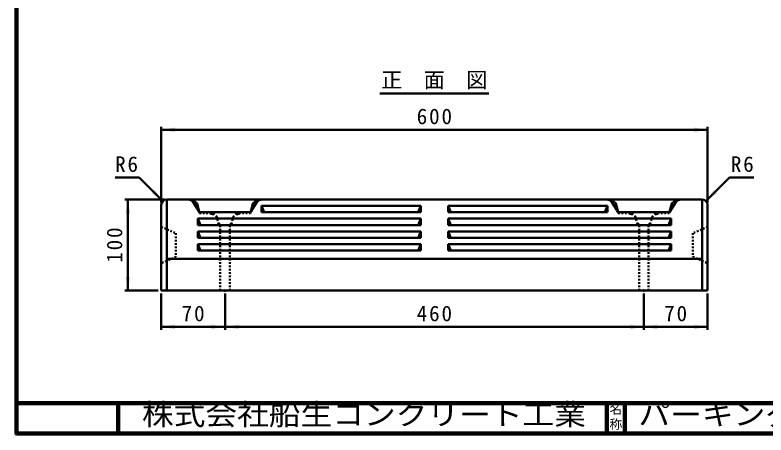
# Model space of a CAD drawing. Units: millimetres, scale not verified, with parts at other scales. Extents: x 100 to 4105, y 100 to 2870.
# Drawn here: x 100 to 2575, y 100 to 1485 of the extents above; entities that cross this region are included whole.
import ezdxf
from ezdxf.enums import TextEntityAlignment as Align

# ---------------------------------------------------------------- set-up
doc = ezdxf.new("R2010")
doc.units = ezdxf.units.MM
doc.header["$LTSCALE"] = 5
doc.header["$PDMODE"] = 32
doc.header["$PDSIZE"] = 2.5
doc.linetypes.add('USER1', pattern=[2.2, 1, -1.2])
doc.layers.add('V-nasSTD', color=7, linetype='Continuous', lineweight=50)
doc.styles.add('ＭＳ ゴシック', font='')
doc.styles.get('ＭＳ ゴシック').set_extended_font_data('MS Gothic')

msp = doc.modelspace()

# ---------------------------------------------------------------- hatches: boundary and pattern name
at = {"layer": 'V-nasSTD'}
for points in [[(627.086, 1113.971), (582.086, 1106.471), (627.086, 1098.971)], [(2337.086, 1098.971), (2382.086, 1106.471), (2337.086, 1113.971)], [(550.235, 897.715), (587.359, 871.199), (560.842, 908.322)], [(2413.937, 897.715), (2376.814, 871.199), (2403.331, 908.322)], [(464.586, 831.471), (472.086, 876.471), (479.586, 831.471)], [(464.586, 621.471), (472.086, 576.471), (479.586, 621.471)], [(627.086, 463.971), (582.086, 456.471), (627.086, 448.971)], [(747.086, 448.971), (792.086, 456.471), (747.086, 463.971)], [(837.086, 463.971), (792.086, 456.471), (837.086, 448.971)], [(2127.086, 448.971), (2172.086, 456.471), (2127.086, 463.971)], [(2217.086, 463.971), (2172.086, 456.471), (2217.086, 448.971)], [(2337.086, 448.971), (2382.086, 456.471), (2337.086, 463.971)]]:
    msp.add_hatch(color=256, dxfattribs=at).paths.add_polyline_path(points)

# ---------------------------------------------------------------- linework, layer by layer
at = {"layer": 'V-nasSTD', "lineweight": 100}
for p, q in [((105, 2865), (105, 105)), ((105, 205), (4100, 205)), ((440, 205), (440, 105)), ((2050, 205), (2050, 105)), ((2110, 205), (2110, 105)), ((105, 105), (4100, 105))]:
    msp.add_line(p, q, dxfattribs=at)
at = {"layer": 'V-nasSTD'}
for p, q in [((1302.586, 1226.471), (1661.586, 1226.471)), ((582.086, 866.471), (582.086, 1116.471)), ((2382.086, 866.471), (2382.086, 1116.471)), ((2382.086, 1106.471), (582.086, 1106.471)), ((429.577, 948.98), (509.577, 948.98)), ((587.359, 871.199), (509.577, 948.98)), ((2376.814, 871.199), (2454.596, 948.98)), ((2534.596, 948.98), (2454.596, 948.98)), ((592.086, 876.471), (462.086, 876.471)), ((472.086, 876.471), (472.086, 576.471)), ((600.086, 876.471), (2364.086, 876.471)), ((600.086, 876.471), (600.086, 576.471)), ((707.686, 834.471), (687.086, 867.471)), ((691.454, 872.368), (692.416, 869.481)), ((876.486, 834.471), (897.086, 867.471)), ((892.719, 872.368), (891.756, 869.481)), ((2087.686, 834.471), (2067.086, 867.471)), ((2071.454, 872.368), (2072.416, 869.481)), ((2256.486, 834.471), (2277.086, 867.471)), ((2272.719, 872.368), (2271.756, 869.481)), ((2364.086, 876.471), (2364.086, 576.471)), ((582.086, 858.471), (582.086, 576.471)), ((700.223, 862.926), (707.103, 835.406)), ((883.95, 862.926), (877.07, 835.406)), ((1437.086, 855.471), (912.086, 855.471)), ((912.086, 855.471), (921.086, 834.471)), ((912.086, 855.471), (912.086, 834.471)), ((1437.086, 855.471), (1428.086, 834.471)), ((1437.086, 855.471), (1437.086, 834.471)), ((1527.086, 855.471), (1527.086, 834.471)), ((1527.086, 855.471), (2052.086, 855.471)), ((1527.086, 855.471), (1536.086, 834.471)), ((2052.086, 855.471), (2043.086, 834.471)), ((2052.086, 855.471), (2052.086, 834.471)), ((2080.223, 862.926), (2087.103, 835.406)), ((2263.95, 862.926), (2257.07, 835.406)), ((2382.086, 858.471), (2382.086, 576.471)), ((876.486, 834.471), (707.686, 834.471)), ((1437.086, 834.471), (912.086, 834.471)), ((1527.086, 834.471), (2052.086, 834.471)), ((2256.486, 834.471), (2087.686, 834.471)), ((1437.086, 813.471), (702.086, 813.471)), ((702.086, 813.471), (711.086, 792.471)), ((702.086, 813.471), (702.086, 792.471)), ((1437.086, 792.471), (702.086, 792.471)), ((1437.086, 813.471), (1428.086, 792.471)), ((1437.086, 813.471), (1437.086, 792.471)), ((1527.086, 813.471), (1527.086, 792.471)), ((1527.086, 813.471), (2262.086, 813.471)), ((1527.086, 813.471), (1536.086, 792.471)), ((1527.086, 792.471), (2262.086, 792.471)), ((2262.086, 813.471), (2253.086, 792.471)), ((2262.086, 813.471), (2262.086, 792.471)), ((1437.086, 771.471), (702.086, 771.471)), ((702.086, 771.471), (711.086, 750.471)), ((702.086, 771.471), (702.086, 750.471)), ((1437.086, 771.471), (1428.086, 750.471)), ((1437.086, 771.471), (1437.086, 750.471)), ((1527.086, 771.471), (1527.086, 750.471)), ((1527.086, 771.471), (2262.086, 771.471)), ((1527.086, 771.471), (1536.086, 750.471)), ((2262.086, 771.471), (2253.086, 750.471)), ((2262.086, 771.471), (2262.086, 750.471)), ((1437.086, 750.471), (702.086, 750.471)), ((1527.086, 750.471), (2262.086, 750.471)), ((1437.086, 729.471), (702.086, 729.471)), ((702.086, 729.471), (711.086, 708.471)), ((702.086, 729.471), (702.086, 708.471)), ((1437.086, 729.471), (1428.086, 708.471)), ((1437.086, 729.471), (1437.086, 708.471)), ((1527.086, 729.471), (1527.086, 708.471)), ((1527.086, 729.471), (2262.086, 729.471)), ((1527.086, 729.471), (1536.086, 708.471)), ((2262.086, 729.471), (2253.086, 708.471)), ((2262.086, 729.471), (2262.086, 708.471)), ((1437.086, 708.471), (702.086, 708.471)), ((1527.086, 708.471), (2262.086, 708.471)), ((600.086, 681.471), (2364.086, 681.471)), ((572.086, 576.471), (462.086, 576.471)), ((582.086, 576.471), (2382.086, 576.471)), ((582.086, 566.471), (582.086, 446.471)), ((792.086, 566.471), (792.086, 446.471)), ((2172.086, 566.471), (2172.086, 446.471)), ((2382.086, 566.471), (2382.086, 446.471)), ((792.086, 456.471), (582.086, 456.471)), ((2172.086, 456.471), (792.086, 456.471)), ((2382.086, 456.471), (2172.086, 456.471))]:
    msp.add_line(p, q, dxfattribs=at)
at = {"layer": 'V-nasSTD', "linetype": 'USER1'}
for p, q in [((707.103, 835.406), (708.086, 831.471)), ((708.086, 831.471), (744.086, 831.471)), ((744.086, 831.471), (750.086, 825.471)), ((750.086, 825.471), (753.086, 831.471)), ((765.086, 819.471), (753.086, 831.471)), ((771.086, 795.471), (765.086, 819.471)), ((813.086, 795.471), (819.086, 819.471)), ((819.086, 819.471), (831.086, 831.471)), ((834.086, 825.471), (831.086, 831.471)), ((840.086, 831.471), (834.086, 825.471)), ((876.086, 831.471), (840.086, 831.471)), ((876.086, 831.471), (877.07, 835.406)), ((2087.103, 835.406), (2088.086, 831.471)), ((2088.086, 831.471), (2124.086, 831.471)), ((2124.086, 831.471), (2130.086, 825.471)), ((2130.086, 825.471), (2133.086, 831.471)), ((2145.086, 819.471), (2133.086, 831.471)), ((2151.086, 795.471), (2145.086, 819.471)), ((2193.086, 795.471), (2199.086, 819.471)), ((2199.086, 819.471), (2211.086, 831.471)), ((2214.086, 825.471), (2211.086, 831.471)), ((2220.086, 831.471), (2214.086, 825.471)), ((2256.086, 831.471), (2220.086, 831.471)), ((2257.07, 835.406), (2256.086, 831.471)), ((776.336, 795.471), (771.086, 795.471)), ((776.336, 576.471), (776.336, 795.471)), ((807.836, 795.471), (813.086, 795.471)), ((807.836, 576.471), (807.836, 795.471)), ((2156.336, 795.471), (2151.086, 795.471)), ((2156.336, 576.471), (2156.336, 795.471)), ((2187.836, 795.471), (2193.086, 795.471)), ((2187.836, 576.471), (2187.836, 795.471)), ((582.086, 786.471), (630.086, 765.471)), ((2382.086, 786.471), (2334.086, 765.471)), ((630.086, 765.471), (630.086, 687.471)), ((2334.086, 765.471), (2334.086, 687.471)), ((630.086, 687.471), (582.086, 666.471)), ((2334.086, 687.471), (2382.086, 666.471))]:
    msp.add_line(p, q, dxfattribs=at)
at = {"layer": 'V-nasSTD', "lineweight": 13}
msp.add_lwpolyline([(100, 100), (100, 2870), (4105, 2870), (4105, 100)], close=True, dxfattribs=at)
at = {"layer": 'V-nasSTD'}
for centre, radius, start, end in [((600.086, 858.471), 18, 90, 180), ((669.242, 854.282), 22.19, 36.46849, 89.59917), ((685.762, 870.471), 6, 18.43495, 90), ((695.262, 870.429), 3, 198.43495, 264.51232), ((694.402, 861.471), 6, 14.03624, 84.51232), ((889.771, 861.471), 6, 95.48768, 165.96376), ((888.91, 870.429), 3, 275.48768, 341.56505), ((898.411, 870.471), 6, 90, 161.56505), ((914.931, 854.282), 22.19, 90.40083, 143.53151), ((2049.242, 854.282), 22.19, 36.46849, 90.40083), ((2065.762, 870.471), 6, 18.43495, 90), ((2075.262, 870.429), 3, 198.43495, 264.51232), ((2074.402, 861.471), 6, 14.03624, 84.51232), ((2269.771, 861.471), 6, 95.48768, 165.96376), ((2268.91, 870.429), 3, 275.48768, 341.56505), ((2278.411, 870.471), 6, 90, 161.56505), ((2294.931, 854.282), 22.19, 89.59917, 143.53151), ((2364.086, 858.471), 18, 0, 90)]:
    msp.add_arc(centre, radius, start, end, dxfattribs=at)
for p in [(792.086, 576.471), (792.086, 576.471), (792.086, 576.471), (2172.086, 576.471), (2172.086, 576.471), (2172.086, 576.471)]:
    msp.add_point(p, dxfattribs=at)

# ---------------------------------------------------------------- texts
at = {"layer": 'V-nasSTD', "style": 'ＭＳ ゴシック'}
for s, height, p in [('正\u3000面\u3000図', 51.32, (1306.586, 1296.471)), ('名', 30.79, (2058.982, 200.999)), ('称', 30.79, (2058.976, 151.01))]:
    msp.add_text(s, height=height, dxfattribs=at).set_placement(p, align=Align.TOP_LEFT)
at = {"layer": 'V-nasSTD', "style": 'ＭＳ ゴシック', "width": 1.1}
for s, p in [('株式会社船生コンクリート工業', (518.279, 202.55)), ('パーキングブロック', (2154.5, 202.47))]:
    msp.add_text(s, height=69.65, dxfattribs=at).set_placement(p, align=Align.TOP_LEFT)
at = {"layer": 'V-nasSTD', "char_height": 51.32, "attachment_point": 1, "style": 'ＭＳ ゴシック'}
for s, insert in [('\\T1.17;600', (1423.586, 1176.471)), ('\\T1.17;R6', (429.577, 1018.98)), ('\\T1.17;R6', (2458.596, 1018.98)), ('\\T1.17;70', (649.086, 526.471)), ('\\T1.17;460', (1423.586, 526.471)), ('\\T1.17;70', (2239.086, 526.471))]:
    msp.add_mtext(s, dxfattribs=dict(at, insert=insert))
at = {"layer": 'V-nasSTD', "insert": (402.086, 667.971), "char_height": 51.32, "attachment_point": 1, "rotation": 90, "style": 'ＭＳ ゴシック'}
msp.add_mtext('\\T1.17;100', dxfattribs=at)

doc.saveas('drawing.dxf')
